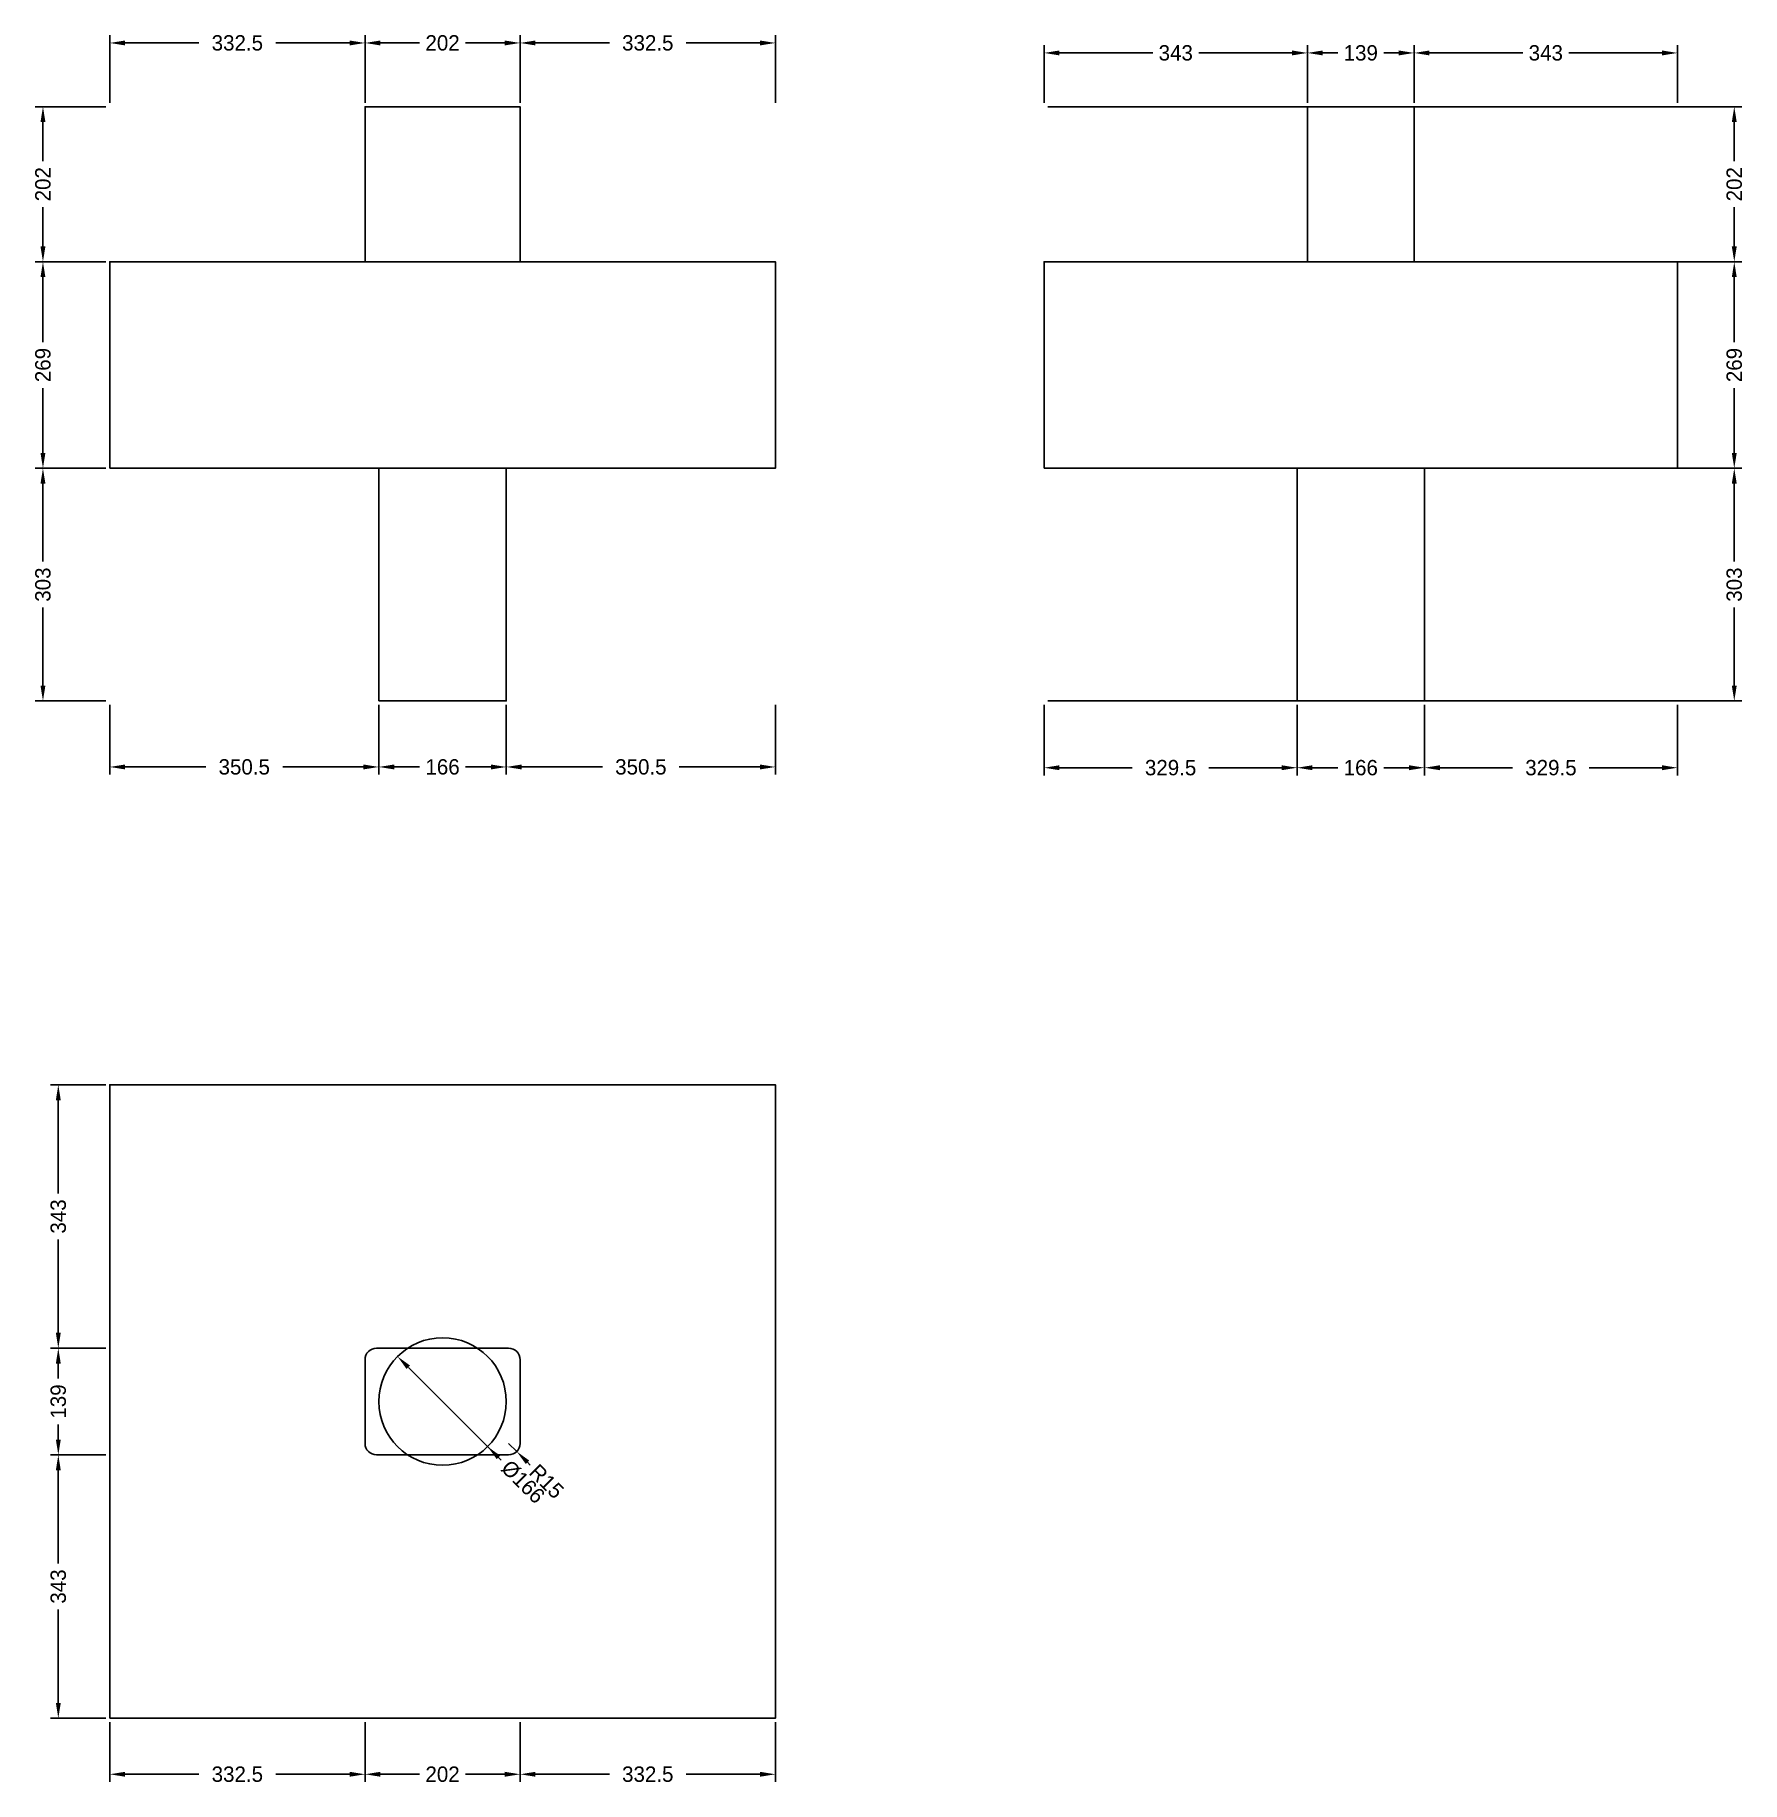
# Model space of a CAD drawing. Header units: metres. Extents: x -97 to 2126, y -83 to 2192.
import ezdxf

# ---------------------------------------------------------------- set-up
doc = ezdxf.new("R2010")
doc.units = ezdxf.units.M
for name, color, linetype in [('chengtai', 7, 'Continuous'), ('dunzhu', 7, 'Continuous'), ('zhuangji', 7, 'Continuous')]:
    doc.layers.add(name, color=color, linetype=linetype)

# ---------------------------------------------------------------- blocks, each defined once
blk = doc.blocks.new('_CLOSEDFILLED')
at = {"color": 0, "linetype": 'BYBLOCK'}
blk.add_solid([(-1, 0.16), (0, 0), (-1, -0.16)], dxfattribs=at)

msp = doc.modelspace()

# ---------------------------------------------------------------- linework, layer by layer
at = {"color": 7}
for p, q in [((0, 2104), (0, 2192)), ((332.5, 2104), (332.5, 2192)), ((332.5, 2104), (332.5, 2192)), ((534.5, 2104), (534.5, 2192)), ((534.5, 2104), (534.5, 2192)), ((867, 2104), (867, 2192)), ((20, 2182), (116.2, 2182)), ((216.2, 2182), (312.5, 2182)), ((352.5, 2182), (403.5, 2182)), ((463.5, 2182), (514.5, 2182)), ((554.5, 2182), (650.8, 2182)), ((750.8, 2182), (847, 2182)), ((1217, 2104), (1217, 2179)), ((1237, 2169), (1358.5, 2169)), ((1418.5, 2169), (1540, 2169)), ((1560, 2104), (1560, 2179)), ((1560, 2104), (1560, 2179)), ((1580, 2169), (1599.5, 2169)), ((1659.5, 2169), (1679, 2169)), ((1699, 2104), (1699, 2179)), ((1699, 2104), (1699, 2179)), ((1719, 2169), (1840.5, 2169)), ((1900.5, 2169), (2022, 2169)), ((2042, 2104), (2042, 2179)), ((-5, 2099), (-97, 2099)), ((1222, 2099), (2126, 2099)), ((-87, 2028), (-87, 2079)), ((2116, 2028), (2116, 2079)), ((-87, 1917), (-87, 1968)), ((2116, 1917), (2116, 1968)), ((-5, 1897), (-97, 1897)), ((-5, 1897), (-97, 1897)), ((1222, 1897), (2126, 1897)), ((1222, 1897), (2126, 1897)), ((-87, 1792.5), (-87, 1877)), ((2116, 1792.5), (2116, 1877)), ((-87, 1648), (-87, 1732.5)), ((2116, 1648), (2116, 1732.5)), ((-5, 1628), (-97, 1628)), ((-5, 1628), (-97, 1628)), ((1222, 1628), (2126, 1628)), ((1222, 1628), (2126, 1628)), ((-87, 1506.5), (-87, 1608)), ((2116, 1506.5), (2116, 1608)), ((-87, 1345), (-87, 1446.5)), ((2116, 1345), (2116, 1446.5)), ((-5, 1325), (-97, 1325)), ((0, 1320), (0, 1229)), ((350.5, 1320), (350.5, 1229)), ((350.5, 1320), (350.5, 1229)), ((516.5, 1320), (516.5, 1229)), ((516.5, 1320), (516.5, 1229)), ((867, 1320), (867, 1229)), ((1217, 1320), (1217, 1228)), ((1222, 1325), (2126, 1325)), ((1546.5, 1320), (1546.5, 1228)), ((1546.5, 1320), (1546.5, 1228)), ((1712.5, 1320), (1712.5, 1228)), ((1712.5, 1320), (1712.5, 1228)), ((2042, 1320), (2042, 1228)), ((20, 1239), (125.2, 1239)), ((225.3, 1239), (330.5, 1239)), ((370.5, 1239), (403.5, 1239)), ((463.5, 1239), (496.5, 1239)), ((536.5, 1239), (641.8, 1239)), ((741.8, 1239), (847, 1239)), ((1237, 1238), (1331.8, 1238)), ((1431.8, 1238), (1526.5, 1238)), ((1566.5, 1238), (1599.5, 1238)), ((1659.5, 1238), (1692.5, 1238)), ((1732.5, 1238), (1827.2, 1238)), ((1927.2, 1238), (2022, 1238)), ((-5, 825), (-77, 825)), ((-67, 683.5), (-67, 805)), ((-67, 502), (-67, 623.5)), ((-5, 482), (-77, 482)), ((-5, 482), (-77, 482)), ((-67, 442.5), (-67, 462)), ((506.3, 339.7), (389, 457)), ((-67, 363), (-67, 382.5)), ((-5, 343), (-77, 343)), ((-5, 343), (-77, 343)), ((519.5, 358), (530.1, 347.4)), ((-67, 201.5), (-67, 323)), ((509.9, 336.1), (506.3, 339.7)), ((547.8, 329.7), (544.2, 333.3)), ((-67, 20), (-67, 141.5)), ((-5, 0), (-77, 0)), ((0, -5), (0, -83)), ((332.5, -5), (332.5, -83)), ((332.5, -5), (332.5, -83)), ((534.5, -5), (534.5, -83)), ((534.5, -5), (534.5, -83)), ((867, -5), (867, -83)), ((20, -73), (116.2, -73)), ((216.2, -73), (312.5, -73)), ((352.5, -73), (403.5, -73)), ((463.5, -73), (514.5, -73)), ((554.5, -73), (650.8, -73)), ((750.8, -73), (847, -73))]:
    msp.add_line(p, q, dxfattribs=at)
at = {"layer": 'chengtai'}
for points in [[(0, 1628), (867, 1628), (867, 1897), (0, 1897), (0, 1628)], [(1217, 1628), (2042, 1628), (2042, 1897), (1217, 1897), (1217, 1628)], [(0, 0), (867, 0), (867, 825), (0, 825), (0, 0)]]:
    msp.add_lwpolyline(points, dxfattribs=at)
at = {"layer": 'Defpoints', "color": 7}
for p in [(0, 2182), (332.5, 2182), (534.5, 2182), (1217, 2169), (1560, 2169), (1699, 2169), (0, 2099), (0, 2099), (332.5, 2099), (332.5, 2099), (534.5, 2099), (534.5, 2099), (867, 2099), (1217, 2099), (1217, 2099), (1560, 2099), (1560, 2099), (1699, 2099), (1699, 2099), (2042, 2099), (-87, 1897), (0, 1897), (0, 1897), (1217, 1897), (1217, 1897), (2116, 1897), (-87, 1628), (0, 1628), (0, 1628), (1217, 1628), (1217, 1628), (2116, 1628), (-87, 1325), (0, 1325), (0, 1325), (350.5, 1325), (350.5, 1325), (516.5, 1325), (516.5, 1325), (867, 1325), (1217, 1325), (1217, 1325), (1546.5, 1325), (1546.5, 1325), (1712.5, 1325), (1712.5, 1325), (2042, 1325), (2116, 1325), (0, 1239), (350.5, 1239), (516.5, 1239), (1217, 1238), (1546.5, 1238), (1712.5, 1238), (0, 825), (-67, 482), (0, 482), (0, 482), (433.5, 412.5), (-67, 343), (0, 343), (0, 343), (492.2, 353.8), (519.5, 358), (530.1, 347.4), (-67, 0), (0, 0), (0, 0), (332.5, 0), (332.5, 0), (534.5, 0), (534.5, 0), (867, 0), (0, -73), (332.5, -73), (534.5, -73)]:
    msp.add_point(p, dxfattribs=at)
at = {"layer": 'dunzhu'}
for p, q in [((519.5, 482), (347.5, 482)), ((332.5, 467), (332.5, 358)), ((534.5, 358), (534.5, 467)), ((347.5, 343), (519.5, 343))]:
    msp.add_line(p, q, dxfattribs=at)
for points in [[(332.5, 1897), (534.5, 1897), (534.5, 2099), (332.5, 2099), (332.5, 1897)], [(1560, 1897), (1699, 1897), (1699, 2099), (1560, 2099), (1560, 1897)]]:
    msp.add_lwpolyline(points, dxfattribs=at)
for centre, start, end in [((347.5, 467), 90, 180), ((519.5, 467), 0, 90), ((347.5, 358), 180, 270), ((519.5, 358), 270, 360)]:
    msp.add_arc(centre, 15, start, end, dxfattribs=at)
at = {"layer": 'zhuangji'}
for points in [[(350.5, 1325), (516.5, 1325), (516.5, 1628), (350.5, 1628), (350.5, 1325)], [(1546.5, 1325), (1712.5, 1325), (1712.5, 1628), (1546.5, 1628), (1546.5, 1325)]]:
    msp.add_lwpolyline(points, dxfattribs=at)
msp.add_circle((433.5, 412.5), 83, dxfattribs=at)
msp.add_circle((433.5, 412.5), 83, dxfattribs=at)

# ---------------------------------------------------------------- block references
at = {"color": 7, "xscale": 20, "yscale": 20}
for p, rotation in [((0, 2182), 180), ((332.5, 2182), 180), ((534.5, 2182), 180), ((1217, 2169), 180), ((1560, 2169), 180), ((1699, 2169), 180), ((-87, 2099), 90), ((2116, 2099), 90), ((-87, 1897), 270), ((2116, 1897), 270), ((-87, 1897), 90), ((2116, 1897), 90), ((-87, 1628), 270), ((2116, 1628), 270), ((-87, 1628), 90), ((2116, 1628), 90), ((-87, 1325), 270), ((2116, 1325), 270), ((0, 1239), 180), ((350.5, 1239), 180), ((516.5, 1239), 180), ((1217, 1238), 180), ((1546.5, 1238), 180), ((1712.5, 1238), 180), ((-67, 825), 90), ((-67, 482), 270), ((-67, 482), 90), ((374.8, 471.2), 135), ((-67, 343), 270), ((-67, 343), 90), ((492.2, 353.8), 135), ((530.1, 347.4), 134.99999999999986), ((-67, 0), 270), ((0, -73), 180), ((332.5, -73), 180), ((534.5, -73), 180)]:
    msp.add_blockref('_CLOSEDFILLED', p, dxfattribs=dict(at, rotation=rotation))
for p in [(332.5, 2182), (534.5, 2182), (867, 2182), (1560, 2169), (1699, 2169), (2042, 2169), (350.5, 1239), (516.5, 1239), (867, 1239), (1546.5, 1238), (1712.5, 1238), (2042, 1238), (332.5, -73), (534.5, -73), (867, -73)]:
    msp.add_blockref('_CLOSEDFILLED', p, dxfattribs=at)

# ---------------------------------------------------------------- texts
at = {"color": 7, "char_height": 20, "attachment_point": 5}
for s, insert in [('332.5', (166.2, 2182)), ('202', (433.5, 2182)), ('332.5', (700.8, 2182)), ('343', (1388.5, 2169)), ('139', (1629.5, 2169)), ('343', (1870.5, 2169)), ('350.5', (175.2, 1239)), ('166', (433.5, 1239)), ('350.5', (691.8, 1239)), ('329.5', (1381.8, 1238)), ('166', (1629.5, 1238)), ('329.5', (1877.2, 1238)), ('332.5', (166.2, -73)), ('202', (433.5, -73)), ('332.5', (700.8, -73))]:
    msp.add_mtext(s, dxfattribs=dict(at, insert=insert))
for s, insert, rotation in [('202', (-87, 1998), 90), ('202', (2116, 1998), 90), ('269', (-87, 1762.5), 90), ('269', (2116, 1762.5), 90), ('303', (-87, 1476.5), 90), ('303', (2116, 1476.5), 90), ('343', (-67, 653.5), 90), ('139', (-67, 412.5), 90), ('%%c166', (538.2, 307.8), 315), ('R15', (569, 308.5), 315), ('343', (-67, 171.5), 90)]:
    msp.add_mtext(s, dxfattribs=dict(at, insert=insert, rotation=rotation))

doc.saveas('drawing.dxf')
